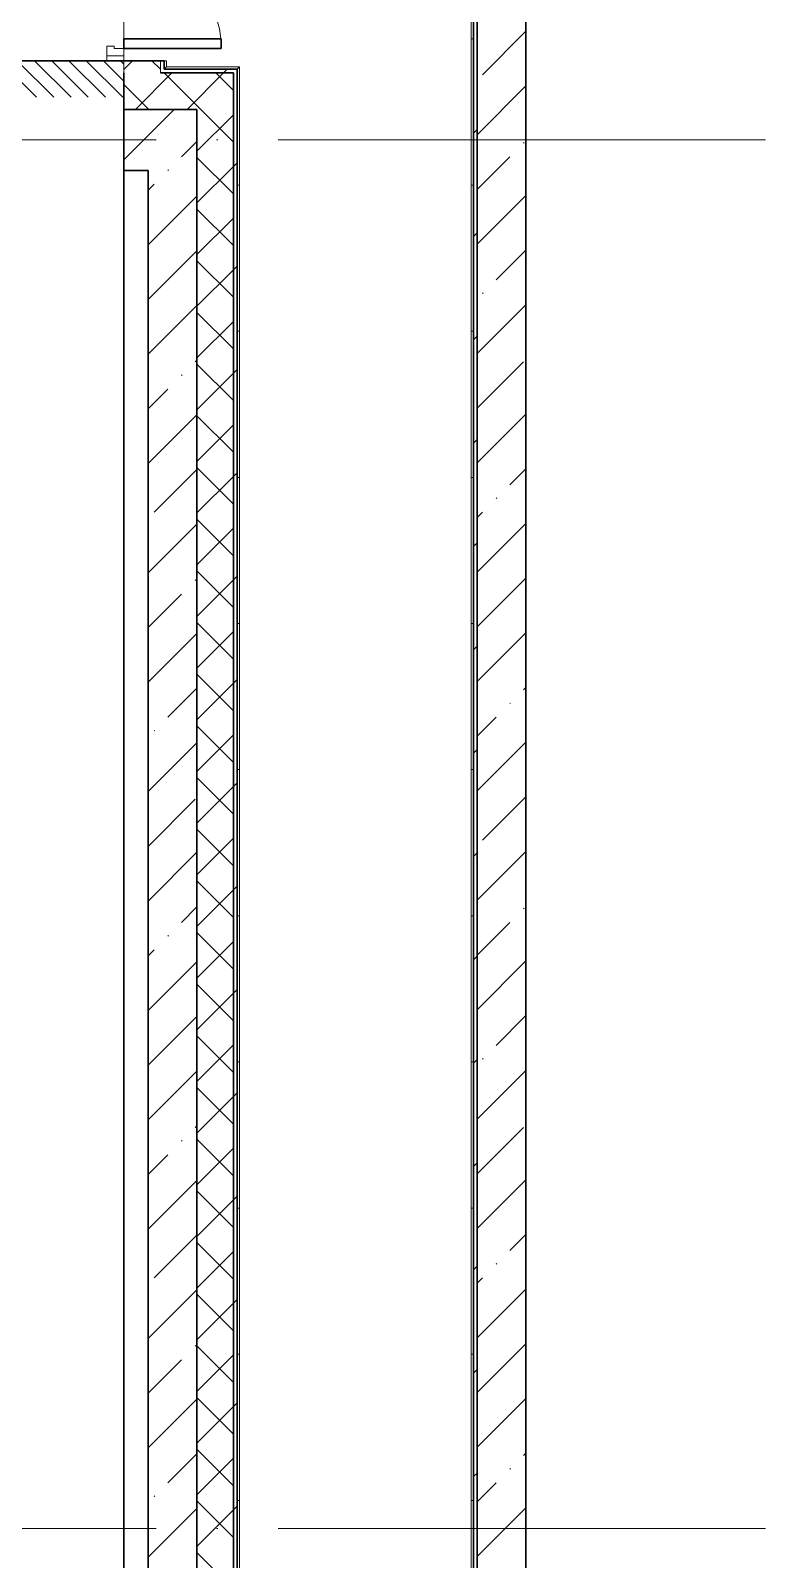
# Model space of a CAD drawing. Header units: millimetres. Extents: x -695119 to 412940, y -249585 to 622758.
# Drawn here: x -102666 to -99650, y 96660 to 102936 of the extents above; entities that cross this region are included whole.
import ezdxf

# ---------------------------------------------------------------- set-up
doc = ezdxf.new("R2010")
doc.units = ezdxf.units.MM
doc.linetypes.add('ADSK_Линия сетки', pattern=[25, 20, -2.5, 0, -2.5])
doc.linetypes.add('ADSK_Штриховая_ш2 п1_5', pattern=[4.5, 3, -1.5])
for name, color, linetype, lineweight in [('Двери', 8, 'Continuous', 9), ('Ограждение', 8, 'Continuous', 9), ('Оси', 252, 'Continuous', 9), ('Перекрытие', 252, 'Continuous', 18), ('Стены внутренние', 252, 'Continuous', 18), ('Стены наружные', 252, 'Continuous', 18), ('Стены штриховка', 7, 'Continuous', 9)]:
    doc.layers.add(name, color=color, linetype=linetype, lineweight=lineweight)
pattern_1 = [(0, (-204647.66, -898.36), (0, 600), []), (90, (-204647.66, -898.36), (-600, 4e-14), [])]

# ---------------------------------------------------------------- blocks, each defined once
blk = doc.blocks.new('подвал')
at = {"layer": 'Двери', "lineweight": 18, "true_color": 0x636466}
h = blk.add_hatch(dxfattribs=at)
h.set_pattern_fill('FP_1', color=251, angle=-90, style=0, pattern_type=2)
h.set_pattern_definition([(315, (-177158.634, 21191.906), (35.3553, 35.3553), [])])
h.paths.add_polyline_path([(-176933.6, 20336.9), (-176933.6, 20486.9), (-177383.6, 20486.9), (-177383.6, 20336.9)])
h.paths.add_polyline_path([(-177383.6, 21896.9), (-176933.6, 21896.9), (-176933.6, 22046.9), (-177383.6, 22046.9)])
at = {"layer": 'Ограждение', "true_color": 0x636466}
h = blk.add_hatch(dxfattribs=at)
h.set_pattern_fill('FP_22', color=251, style=0, pattern_type=2)
h.set_pattern_definition(pattern_1)
h.paths.add_polyline_path([(-175498.6, 12276.9), (-175498.6, 22596.9), (-175508.6, 22586.9), (-175508.6, 12286.9)])
h = blk.add_hatch(dxfattribs=at)
h.set_pattern_fill('FP_22', color=251, style=0, pattern_type=2)
h.set_pattern_definition(pattern_1)
h.paths.add_polyline_path([(-176458.6, 13586.9), (-176458.6, 20461.9), (-176468.6, 20451.9), (-176468.6, 13596.9)])
at = {"layer": 'Двери', "color": 251, "true_color": 0x636466}
for p, q in [((-176973.6, 20546.9), (-177003.6, 20546.9)), ((-177003.6, 20546.9), (-177003.6, 20506.9)), ((-176973.6, 20536.9), (-176973.6, 20546.9)), ((-176933.6, 20536.9), (-176973.6, 20536.9)), ((-176933.6, 20506.9), (-176933.6, 20536.9)), ((-177003.6, 20506.9), (-176933.6, 20506.9)), ((-177003.6, 20506.9), (-177003.6, 20486.9)), ((-176933.6, 20506.9), (-177003.6, 20506.9)), ((-177003.6, 20486.9), (-176933.6, 20486.9)), ((-176933.6, 20486.9), (-176933.6, 20506.9))]:
    blk.add_line(p, q, dxfattribs=at)
at = {"layer": 'Двери', "color": 251, "lineweight": 30, "true_color": 0x636466}
for p, q in [((-176933.6, 20576.9), (-176933.6, 20536.9)), ((-176533.6, 20576.9), (-176933.6, 20576.9)), ((-176933.6, 20536.9), (-176533.6, 20536.9)), ((-176533.6, 20536.9), (-176533.6, 20576.9))]:
    blk.add_line(p, q, dxfattribs=at)
at = {"layer": 'Двери', "color": 251, "linetype": 'ADSK_Штриховая_ш2 п1_5', "true_color": 0x636466}
for p, q in [((-176933.6, 20486.9), (-177383.6, 20486.9)), ((-176933.6, 20336.9), (-176933.6, 20486.9))]:
    blk.add_line(p, q, dxfattribs=at)
at = {"layer": 'Двери', "color": 251, "true_color": 0x636466}
blk.add_arc((-176933.6, 20536.9), 400, 0, 90, dxfattribs=at)
at = {"layer": 'Ограждение', "color": 251, "true_color": 0x636466}
for p, q in [((-175508.6, 22586.9), (-175508.6, 12286.9)), ((-176768.6, 20486.9), (-176758.6, 20486.9)), ((-176768.6, 20451.9), (-176758.6, 20461.9)), ((-176758.6, 20461.9), (-176768.6, 20451.9)), ((-176758.6, 20461.9), (-176758.6, 20486.9)), ((-176458.6, 20461.9), (-176758.6, 20461.9)), ((-176468.6, 20451.9), (-176458.6, 20461.9)), ((-176458.6, 20461.9), (-176468.6, 20451.9)), ((-176458.6, 13586.9), (-176458.6, 20461.9))]:
    blk.add_line(p, q, dxfattribs=at)
at = {"layer": 'Оси', "color": 251, "linetype": 'ADSK_Линия сетки', "ltscale": 100, "true_color": 0x636466}
for p, q in [((-174300.8, 20161.9), (-244444.4, 20161.9)), ((-174300.8, 14461.9), (-244444.4, 14461.9))]:
    blk.add_line(p, q, dxfattribs=at)
at = {"layer": 'Перекрытие', "color": 251, "true_color": 0x636466}
blk.add_line((-176933.6, 21806.9), (-176933.6, 20576.9), dxfattribs=at)
at = {"layer": 'Стены внутренние', "color": 251, "linetype": 'Continuous', "lineweight": 9, "true_color": 0x636466}
for p, q in [((-176933.6, 20451.7), (-176898.4, 20486.9)), ((-176783.6, 20452.2), (-176818.3, 20486.9)), ((-176886.3, 20286.9), (-176736.3, 20436.9)), ((-176618.3, 20286.9), (-176768.3, 20436.9)), ((-176674.2, 20286.9), (-176524.2, 20436.9)), ((-176483.6, 20364.4), (-176556.2, 20436.9)), ((-176830.4, 20286.9), (-176933.6, 20390.1)), ((-176483.6, 20152.2), (-176618.3, 20286.9)), ((-176633.6, 20115.3), (-176483.6, 20265.3)), ((-176483.6, 19940.1), (-176633.6, 20090.1)), ((-176633.6, 19903.2), (-176483.6, 20053.2)), ((-176483.6, 19728), (-176633.6, 19878)), ((-176633.6, 19691), (-176483.6, 19841)), ((-176483.6, 19515.8), (-176633.6, 19665.8)), ((-176633.6, 19478.9), (-176483.6, 19628.9)), ((-176483.6, 19303.7), (-176633.6, 19453.7)), ((-176633.6, 19266.8), (-176483.6, 19416.8)), ((-176483.6, 19091.6), (-176633.6, 19241.6)), ((-176633.6, 19054.6), (-176483.6, 19204.6)), ((-176483.6, 18879.5), (-176633.6, 19029.5)), ((-176633.6, 18842.5), (-176483.6, 18992.5)), ((-176483.6, 18667.3), (-176633.6, 18817.3)), ((-176633.6, 18630.4), (-176483.6, 18780.4)), ((-176483.6, 18455.2), (-176633.6, 18605.2)), ((-176633.6, 18418.2), (-176483.6, 18568.2)), ((-176483.6, 18243.1), (-176633.6, 18393.1)), ((-176633.6, 18206.1), (-176483.6, 18356.1)), ((-176483.6, 18030.9), (-176633.6, 18180.9)), ((-176633.6, 17994), (-176483.6, 18144)), ((-176483.6, 17818.8), (-176633.6, 17968.8)), ((-176633.6, 17781.9), (-176483.6, 17931.9)), ((-176483.6, 17606.7), (-176633.6, 17756.7)), ((-176633.6, 17569.7), (-176483.6, 17719.7)), ((-176483.6, 17394.5), (-176633.6, 17544.5)), ((-176633.6, 17357.6), (-176483.6, 17507.6)), ((-176483.6, 17182.4), (-176633.6, 17332.4)), ((-176633.6, 17145.5), (-176483.6, 17295.5)), ((-176483.6, 16970.3), (-176633.6, 17120.3)), ((-176633.6, 16933.3), (-176483.6, 17083.3)), ((-176483.6, 16758.1), (-176633.6, 16908.1)), ((-176633.6, 16721.2), (-176483.6, 16871.2)), ((-176483.6, 16546), (-176633.6, 16696)), ((-176633.6, 16509.1), (-176483.6, 16659.1)), ((-176483.6, 16333.9), (-176633.6, 16483.9)), ((-176633.6, 16296.9), (-176483.6, 16446.9)), ((-176483.6, 16121.7), (-176633.6, 16271.7)), ((-176633.6, 16084.8), (-176483.6, 16234.8)), ((-176483.6, 15909.6), (-176633.6, 16059.6)), ((-176633.6, 15872.7), (-176483.6, 16022.7)), ((-176483.6, 15697.5), (-176633.6, 15847.5)), ((-176633.6, 15660.5), (-176483.6, 15810.5)), ((-176483.6, 15485.3), (-176633.6, 15635.3)), ((-176633.6, 15448.4), (-176483.6, 15598.4)), ((-176483.6, 15273.2), (-176633.6, 15423.2)), ((-176633.6, 15236.3), (-176483.6, 15386.3)), ((-176483.6, 15061.1), (-176633.6, 15211.1)), ((-176633.6, 15024.1), (-176483.6, 15174.1)), ((-176483.6, 14848.9), (-176633.6, 14998.9)), ((-176633.6, 14812), (-176483.6, 14962)), ((-176483.6, 14636.8), (-176633.6, 14786.8)), ((-176633.6, 14599.9), (-176483.6, 14749.9)), ((-176483.6, 14424.7), (-176633.6, 14574.7)), ((-176633.6, 14387.7), (-176483.6, 14537.7)), ((-176483.6, 14212.5), (-176633.6, 14362.5))]:
    blk.add_line(p, q, dxfattribs=at)
at = {"layer": 'Стены внутренние', "color": 251, "lineweight": 30, "true_color": 0x636466}
for p, q in [((-176783.6, 20486.9), (-176933.6, 20486.9)), ((-176933.6, 20436.9), (-176933.6, 20286.9)), ((-176483.6, 20436.9), (-176783.6, 20436.9)), ((-176483.6, 13611.9), (-176483.6, 20436.9))]:
    blk.add_line(p, q, dxfattribs=at)
at = {"layer": 'Стены наружные', "color": 251, "lineweight": 30, "true_color": 0x636466}
for p, q in [((-175283.6, 12011.9), (-175283.6, 22811.9)), ((-175498.6, 22596.9), (-175498.6, 12276.9)), ((-175483.6, 22611.9), (-175483.6, 12261.9)), ((-176933.6, 20486.9), (-177383.6, 20486.9)), ((-176768.6, 20486.9), (-176783.6, 20486.9)), ((-176768.6, 20451.9), (-176768.6, 20486.9)), ((-176468.6, 20451.9), (-176768.6, 20451.9)), ((-176468.6, 13596.9), (-176468.6, 20451.9)), ((-176933.6, 14011.9), (-176933.6, 20286.9)), ((-176633.6, 20286.9), (-176933.6, 20286.9)), ((-176633.6, 13761.9), (-176633.6, 20286.9)), ((-176933.6, 20036.9), (-176833.6, 20036.9)), ((-176833.6, 20036.9), (-176833.6, 14011.9))]:
    blk.add_line(p, q, dxfattribs=at)
at = {"layer": 'Стены наружные', "color": 251, "linetype": 'Continuous', "lineweight": 9, "true_color": 0x636466}
for p, q in [((-175461.8, 20429.7), (-175283.6, 20607.9)), ((-176524.2, 20436.9), (-176509.2, 20451.9)), ((-175483.6, 20183.4), (-175283.6, 20383.4)), ((-176933.6, 20080.5), (-176727.2, 20286.9)), ((-176696.6, 20093), (-176633.6, 20156)), ((-175498.6, 20189.6), (-175483.6, 20204.6)), ((-175293.4, 20149.1), (-175291.1, 20151.5)), ((-175483.6, 19958.9), (-175349.6, 20093)), ((-176752.7, 20036.9), (-176750.4, 20039.2)), ((-176752.7, 20036.9), (-176752.7, 20036.9)), ((-176483.6, 20053.2), (-176468.6, 20068.2)), ((-176833.6, 19956), (-176808.9, 19980.7)), ((-176833.6, 19731.5), (-176633.6, 19931.5)), ((-175483.6, 19734.4), (-175283.6, 19934.4)), ((-175498.6, 19765.4), (-175483.6, 19780.4)), ((-175405.7, 19587.8), (-175283.6, 19709.9)), ((-176833.6, 19506.9), (-176633.6, 19706.9)), ((-176483.6, 19628.9), (-176468.6, 19643.9)), ((-175461.8, 19531.7), (-175459.5, 19534.1)), ((-176833.6, 19282.4), (-176633.6, 19482.4)), ((-175483.6, 19285.4), (-175283.6, 19485.4)), ((-175498.6, 19341.1), (-175483.6, 19356.1)), ((-176640.5, 19251.1), (-176633.6, 19257.9)), ((-176483.6, 19204.6), (-176468.6, 19219.6)), ((-175483.6, 19060.9), (-175293.4, 19251.1)), ((-176696.6, 19195), (-176694.2, 19197.3)), ((-176833.6, 19057.9), (-176752.7, 19138.8)), ((-176833.6, 18833.4), (-176633.6, 19033.4)), ((-175483.6, 18836.4), (-175283.6, 19036.4)), ((-175498.6, 18916.9), (-175483.6, 18931.9)), ((-176808.9, 18633.7), (-176633.6, 18808.9)), ((-176483.6, 18780.4), (-176468.6, 18795.4)), ((-175349.6, 18745.9), (-175283.6, 18811.9)), ((-175405.7, 18689.8), (-175403.3, 18692.2)), ((-176833.6, 18384.4), (-176633.6, 18584.4)), ((-175483.6, 18611.9), (-175461.8, 18633.7)), ((-175483.6, 18387.4), (-175283.6, 18587.4)), ((-175498.6, 18492.6), (-175483.6, 18507.6)), ((-176640.5, 18353.1), (-176638.1, 18355.4)), ((-176483.6, 18356.1), (-176468.6, 18371.1)), ((-175483.6, 18162.9), (-175283.6, 18362.9)), ((-176833.6, 18159.9), (-176696.6, 18296.9)), ((-176833.6, 17935.4), (-176633.6, 18135.4)), ((-175498.6, 18068.3), (-175483.6, 18083.3)), ((-175483.6, 17938.4), (-175283.6, 18138.4)), ((-176752.7, 17791.8), (-176633.6, 17910.9)), ((-176483.6, 17931.9), (-176468.6, 17946.9)), ((-175293.4, 17904), (-175283.6, 17913.9)), ((-175349.6, 17847.9), (-175347.2, 17850.3)), ((-175483.6, 17713.9), (-175405.7, 17791.8)), ((-176808.9, 17735.7), (-176806.5, 17738)), ((-176833.6, 17486.4), (-176633.6, 17686.4)), ((-175498.6, 17644.1), (-175483.6, 17659.1)), ((-175483.6, 17489.4), (-175283.6, 17689.4)), ((-176483.6, 17507.6), (-176468.6, 17522.6)), ((-176833.6, 17261.9), (-176640.5, 17455)), ((-175461.8, 17286.7), (-175283.6, 17464.8)), ((-176833.6, 17037.4), (-176633.6, 17237.4)), ((-175498.6, 17219.8), (-175483.6, 17234.8)), ((-175483.6, 17040.3), (-175283.6, 17240.3)), ((-176483.6, 17083.3), (-176468.6, 17098.3)), ((-176696.6, 16949.9), (-176633.6, 17012.9)), ((-175483.6, 16815.8), (-175349.6, 16949.9)), ((-175293.4, 17006), (-175291.1, 17008.4)), ((-176752.7, 16893.8), (-176750.4, 16896.1)), ((-176833.6, 16812.9), (-176808.9, 16837.6)), ((-176833.6, 16588.4), (-176633.6, 16788.4)), ((-175498.6, 16795.5), (-175483.6, 16810.5)), ((-175483.6, 16591.3), (-175283.6, 16791.3)), ((-176483.6, 16659.1), (-176468.6, 16674.1)), ((-176833.6, 16363.9), (-176633.6, 16563.9)), ((-175405.7, 16444.8), (-175283.6, 16566.8)), ((-175498.6, 16371.3), (-175483.6, 16386.3)), ((-175461.8, 16388.6), (-175459.5, 16391)), ((-176833.6, 16139.4), (-176633.6, 16339.4)), ((-175483.6, 16142.3), (-175283.6, 16342.3)), ((-176483.6, 16234.8), (-176468.6, 16249.8)), ((-176640.5, 16108), (-176633.6, 16114.8)), ((-175483.6, 15917.8), (-175293.4, 16108)), ((-176696.6, 16051.9), (-176694.2, 16054.2)), ((-176833.6, 15914.8), (-176752.7, 15995.7)), ((-175498.6, 15947), (-175483.6, 15962)), ((-176833.6, 15690.3), (-176633.6, 15890.3)), ((-175483.6, 15693.3), (-175283.6, 15893.3)), ((-176483.6, 15810.5), (-176468.6, 15825.5)), ((-176808.9, 15490.6), (-176633.6, 15665.8)), ((-175349.6, 15602.9), (-175283.6, 15668.8)), ((-175498.6, 15522.7), (-175483.6, 15537.7)), ((-175405.7, 15546.7), (-175403.3, 15549.1)), ((-176833.6, 15241.3), (-176633.6, 15441.3)), ((-175483.6, 15468.8), (-175461.8, 15490.6)), ((-175483.6, 15244.3), (-175283.6, 15444.3)), ((-176483.6, 15386.3), (-176468.6, 15401.3)), ((-176640.5, 15210), (-176638.1, 15212.3)), ((-175483.6, 15019.8), (-175283.6, 15219.8)), ((-176833.6, 15016.8), (-176696.6, 15153.8)), ((-175498.6, 15098.5), (-175483.6, 15113.5)), ((-176833.6, 14792.3), (-176633.6, 14992.3)), ((-176483.6, 14962), (-176468.6, 14977)), ((-175483.6, 14795.3), (-175283.6, 14995.3)), ((-176752.7, 14648.7), (-176633.6, 14767.8)), ((-175293.4, 14761), (-175283.6, 14770.8)), ((-175498.6, 14674.2), (-175483.6, 14689.2)), ((-175349.6, 14704.8), (-175347.2, 14707.2)), ((-175483.6, 14570.8), (-175405.7, 14648.7)), ((-176808.9, 14592.6), (-176806.5, 14594.9)), ((-176833.6, 14343.3), (-176633.6, 14543.3)), ((-176483.6, 14537.7), (-176468.6, 14552.7)), ((-175483.6, 14346.3), (-175283.6, 14546.3))]:
    blk.add_line(p, q, dxfattribs=at)
at = {"layer": 'Стены наружные', "color": 251, "true_color": 0x636466}
blk.add_line((-176933.6, 20436.9), (-176933.6, 20486.9), dxfattribs=at)
at = {"layer": 'Стены штриховка', "color": 251, "true_color": 0x636466}
blk.add_line((-176783.6, 20436.9), (-176783.6, 20486.9), dxfattribs=at)

msp = doc.modelspace()

# ---------------------------------------------------------------- block references
msp.add_blockref('подвал', (74650.568, 82325.3))

doc.saveas('drawing.dxf')
